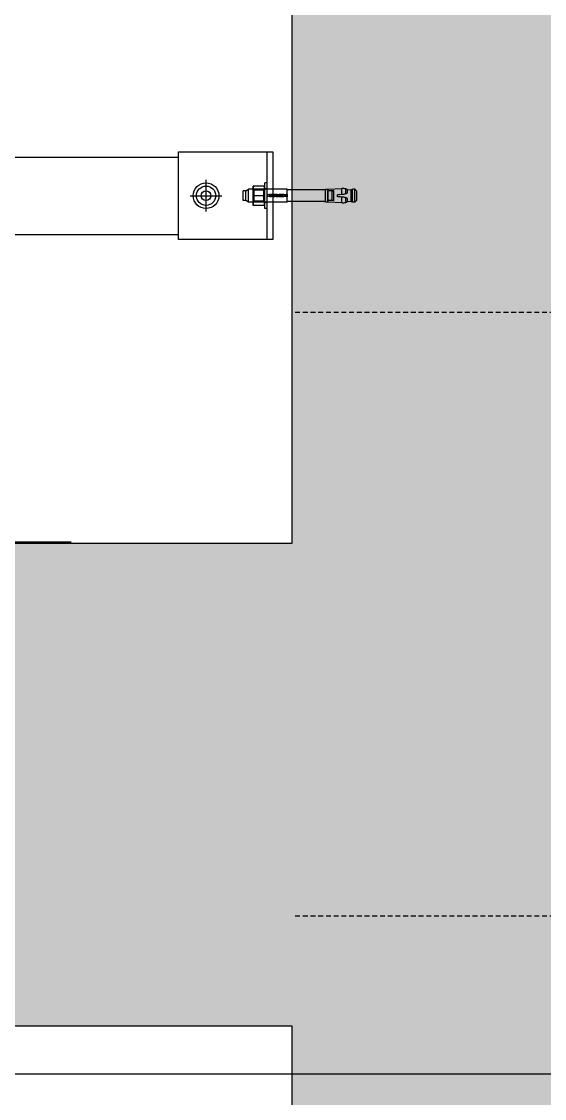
# Model space of a CAD drawing. Header units: inches. Extents: x 21 to 32698, y 13 to 3712.
# Drawn here: x 25466.7 to 25493.8, y 2553.3 to 2609.1 of the extents above; entities that cross this region are included whole.
import ezdxf

# ---------------------------------------------------------------- set-up
doc = ezdxf.new("R2010")
doc.units = ezdxf.units.IN
doc.header["$MEASUREMENT"] = 0
doc.linetypes.add('CIZGI', pattern=[0.4, 0.25, -0.15])
doc.linetypes.add('HIDDEN', pattern=[9.525, 6.35, -3.175])
for name, color, linetype, lineweight in [('Z_MİM_-KM-Gor-05', 8, 'Continuous', 25), ('Z_MİM_-KM-IRON-09', 8, 'Continuous', 25), ('Z_MİM_-KM-PATTERN-00', 8, 'Continuous', 25), ('Z_MİM_-KM-ROOF-AŞIK', 8, 'Continuous', 25), ('Z_MİM_-KM-ROOF-MERTEK', 8, 'Continuous', 25), ('Z_MİM_-KM-STEEL-09', 8, 'Continuous', 25), ('Z_MİM_-KM-STRC-CONCRETE', 8, 'Continuous', 25), ('Z_MİM_-KM-WALL-PLASTER', 8, 'Continuous', 25), ('Z_MİM_00', 8, 'Continuous', 25), ('Z_MİM_MYM_MEMBRAN_', 8, 'HIDDEN', 25)]:
    doc.layers.add(name, color=color, linetype=linetype, lineweight=lineweight)

# ---------------------------------------------------------------- blocks, each defined once
blk = doc.blocks.new('DWEW')
at = {"layer": 'Z_MİM_-KM-IRON-09'}
for p, q in [((5887.865, -1772.76), (5889.873, -1772.76)), ((5887.865, -1772.76), (5887.865, -1773.089)), ((5889.873, -1772.76), (5889.873, -1773.089)), ((5919.12, -1772.76), (5921.129, -1772.76)), ((5919.12, -1772.76), (5919.12, -1773.089)), ((5921.129, -1772.76), (5921.129, -1773.089)), ((5884.369, -1773.089), (5893.369, -1773.089)), ((5884.369, -1773.089), (5884.369, -1774.089)), ((5915.369, -1773.089), (5924.369, -1773.089)), ((5924.369, -1773.089), (5924.369, -1774.089))]:
    blk.add_line(p, q, dxfattribs=at)
at = {"layer": 'Z_MİM_-KM-IRON-09', "linetype": 'CIZGI'}
for p, q in [((5888.869, -1773.089), (5888.869, -1789.089)), ((5920.125, -1773.089), (5920.125, -1789.089))]:
    blk.add_line(p, q, dxfattribs=at)
at = {"layer": 'Z_MİM_-KM-IRON-09'}
blk.add_lwpolyline([(5893.369, -1773.089), (5893.369, -1768.457), (5898.369, -1768.457), (5898.369, -1758.457), (5910.369, -1758.457), (5910.369, -1768.457), (5915.369, -1768.457), (5915.369, -1773.089)], dxfattribs=at)
for centre in [(5888.869, -1773.427), (5920.125, -1773.427)]:
    blk.add_arc(centre, 1.206, 33.597, 146.403, dxfattribs=at)
blk = doc.blocks.new('sdewe')
at = {"layer": 'Z_MİM_-KM-ROOF-AŞIK'}
blk.add_lwpolyline([(111607.987, -7528.561), (111617.987, -7528.561), (111617.987, -7518.561), (111607.987, -7518.561)], close=True, dxfattribs=at)
at = {"layer": 'Z_MİM_-KM-ROOF-MERTEK'}
for p, q in [((111622.987, -7528.561), (111602.987, -7528.561)), ((111602.987, -7528.561), (111602.987, -7533.193)), ((111622.987, -7528.561), (111622.987, -7533.193))]:
    blk.add_line(p, q, dxfattribs=at)
at = {"layer": 'Z_MİM_-KM-IRON-09', "xscale": -1}
blk.add_blockref('DWEW', (117517.356, -5759.104), dxfattribs=at)
blk = doc.blocks.new('-KM_AL. PARAPET KAPLAMA')
at = {"layer": 'Z_MİM_-KM-Gor-05'}
for p, q in [((41.768, -11.654, 0.003), (41.663, -11.758, 0.003)), ((42.222, -11.654, 0.003), (41.768, -11.654, 0.003)), ((42.326, -11.758, 0.003), (42.222, -11.654, 0.003)), ((41.882, -12.227, 0.003), (41.641, -12.227, 0.003)), ((41.882, -12.227, 0.003), (41.641, -12.227, 0.003)), ((42.326, -11.758, 0.003), (41.663, -11.758, 0.003)), ((41.663, -11.758, 0.003), (41.663, -11.878, 0.003)), ((42.326, -11.758, 0.003), (41.663, -11.758, 0.003)), ((42.326, -11.878, 0.003), (41.663, -11.878, 0.003)), ((41.679, -11.954, 0.003), (41.663, -11.878, 0.003)), ((42.326, -11.878, 0.003), (41.663, -11.878, 0.003)), ((42.311, -11.954, 0.003), (41.679, -11.954, 0.003)), ((41.692, -12.131, 0.003), (41.679, -11.954, 0.003)), ((42.311, -11.954, 0.003), (41.679, -11.954, 0.003)), ((41.836, -12.131, 0.003), (41.692, -12.131, 0.003)), ((41.836, -12.131, 0.003), (41.692, -12.131, 0.003)), ((41.838, -12.133, 0.003), (41.836, -12.131, 0.003)), ((41.84, -12.135, 0.003), (41.838, -12.133, 0.003)), ((41.842, -12.137, 0.003), (41.84, -12.135, 0.003)), ((41.843, -12.139, 0.003), (41.842, -12.137, 0.003)), ((41.845, -12.141, 0.003), (41.843, -12.139, 0.003)), ((41.847, -12.144, 0.003), (41.845, -12.141, 0.003)), ((41.849, -12.146, 0.003), (41.847, -12.144, 0.003)), ((41.852, -12.152, 0.003), (41.849, -12.146, 0.003)), ((41.855, -12.158, 0.003), (41.852, -12.152, 0.003)), ((41.857, -12.165, 0.003), (41.855, -12.158, 0.003)), ((41.86, -12.172, 0.003), (41.857, -12.165, 0.003)), ((41.863, -12.179, 0.003), (41.86, -12.172, 0.003)), ((41.866, -12.187, 0.003), (41.863, -12.179, 0.003)), ((41.869, -12.194, 0.003), (41.866, -12.187, 0.003)), ((41.873, -12.202, 0.003), (41.869, -12.194, 0.003)), ((41.876, -12.21, 0.003), (41.873, -12.202, 0.003)), ((41.879, -12.219, 0.003), (41.876, -12.21, 0.003)), ((41.882, -12.227, 0.003), (41.879, -12.219, 0.003)), ((41.888, -12.245, 0.003), (41.882, -12.227, 0.003)), ((41.894, -12.263, 0.003), (41.888, -12.245, 0.003)), ((41.9, -12.281, 0.003), (41.894, -12.263, 0.003)), ((42.095, -12.263, 0.003), (42.089, -12.281, 0.003)), ((42.101, -12.245, 0.003), (42.095, -12.263, 0.003)), ((42.107, -12.227, 0.003), (42.101, -12.245, 0.003)), ((42.111, -12.218, 0.003), (42.107, -12.227, 0.003)), ((42.349, -12.227, 0.003), (42.107, -12.227, 0.003)), ((42.349, -12.227, 0.003), (42.107, -12.227, 0.003)), ((42.114, -12.209, 0.003), (42.111, -12.218, 0.003)), ((42.118, -12.2, 0.003), (42.114, -12.209, 0.003)), ((42.121, -12.191, 0.003), (42.118, -12.2, 0.003)), ((42.125, -12.183, 0.003), (42.121, -12.191, 0.003)), ((42.128, -12.175, 0.003), (42.125, -12.183, 0.003)), ((42.131, -12.167, 0.003), (42.128, -12.175, 0.003)), ((42.134, -12.16, 0.003), (42.131, -12.167, 0.003)), ((42.137, -12.153, 0.003), (42.134, -12.16, 0.003)), ((42.14, -12.146, 0.003), (42.137, -12.153, 0.003)), ((42.142, -12.144, 0.003), (42.14, -12.146, 0.003)), ((42.144, -12.141, 0.003), (42.142, -12.144, 0.003)), ((42.146, -12.139, 0.003), (42.144, -12.141, 0.003)), ((42.148, -12.137, 0.003), (42.146, -12.139, 0.003)), ((42.15, -12.135, 0.003), (42.148, -12.137, 0.003)), ((42.152, -12.133, 0.003), (42.15, -12.135, 0.003)), ((42.154, -12.131, 0.003), (42.152, -12.133, 0.003)), ((42.298, -12.131, 0.003), (42.154, -12.131, 0.003)), ((42.298, -12.131, 0.003), (42.154, -12.131, 0.003)), ((42.311, -11.954, 0.003), (42.298, -12.131, 0.003)), ((42.326, -11.878, 0.003), (42.311, -11.954, 0.003)), ((42.326, -11.758, 0.003), (42.326, -11.878, 0.003)), ((41.925, -12.429, 0.003), (41.626, -12.429, 0.003)), ((41.663, -13.133, 0.003), (41.626, -12.429, 0.003)), ((41.925, -12.429, 0.003), (41.626, -12.429, 0.003)), ((41.906, -12.3, 0.003), (41.9, -12.281, 0.003)), ((41.911, -12.318, 0.003), (41.906, -12.3, 0.003)), ((41.916, -12.337, 0.003), (41.911, -12.318, 0.003)), ((41.921, -12.356, 0.003), (41.916, -12.337, 0.003)), ((41.921, -12.366, 0.003), (41.921, -12.356, 0.003)), ((41.922, -12.377, 0.003), (41.921, -12.366, 0.003)), ((41.923, -12.398, 0.003), (41.922, -12.377, 0.003)), ((41.923, -12.408, 0.003), (41.923, -12.398, 0.003)), ((41.934, -12.604, 0.003), (41.923, -12.408, 0.003)), ((41.934, -12.609, 0.003), (41.934, -12.604, 0.003)), ((41.935, -12.614, 0.003), (41.934, -12.609, 0.003)), ((41.937, -12.618, 0.003), (41.935, -12.614, 0.003)), ((41.938, -12.623, 0.003), (41.937, -12.618, 0.003)), ((41.94, -12.627, 0.003), (41.938, -12.623, 0.003)), ((41.943, -12.631, 0.003), (41.94, -12.627, 0.003)), ((41.946, -12.635, 0.003), (41.943, -12.631, 0.003)), ((41.949, -12.639, 0.003), (41.946, -12.635, 0.003)), ((41.952, -12.642, 0.003), (41.949, -12.639, 0.003)), ((41.955, -12.645, 0.003), (41.952, -12.642, 0.003)), ((41.959, -12.648, 0.003), (41.955, -12.645, 0.003)), ((41.963, -12.651, 0.003), (41.959, -12.648, 0.003)), ((41.967, -12.653, 0.003), (41.963, -12.651, 0.003)), ((41.971, -12.655, 0.003), (41.967, -12.653, 0.003)), ((41.976, -12.657, 0.003), (41.971, -12.655, 0.003)), ((41.981, -12.658, 0.003), (41.976, -12.657, 0.003)), ((41.985, -12.659, 0.003), (41.981, -12.658, 0.003)), ((41.99, -12.66, 0.003), (41.985, -12.659, 0.003)), ((41.995, -12.66, 0.003), (41.99, -12.66, 0.003)), ((41.999, -12.66, 0.003), (41.995, -12.66, 0.003)), ((42.004, -12.659, 0.003), (41.999, -12.66, 0.003)), ((42.009, -12.658, 0.003), (42.004, -12.659, 0.003)), ((42.013, -12.657, 0.003), (42.009, -12.658, 0.003)), ((42.018, -12.655, 0.003), (42.013, -12.657, 0.003)), ((42.022, -12.653, 0.003), (42.018, -12.655, 0.003)), ((42.027, -12.651, 0.003), (42.022, -12.653, 0.003)), ((42.031, -12.648, 0.003), (42.027, -12.651, 0.003)), ((42.034, -12.645, 0.003), (42.031, -12.648, 0.003)), ((42.038, -12.642, 0.003), (42.034, -12.645, 0.003)), ((42.041, -12.639, 0.003), (42.038, -12.642, 0.003)), ((42.044, -12.635, 0.003), (42.041, -12.639, 0.003)), ((42.046, -12.631, 0.003), (42.044, -12.635, 0.003)), ((42.049, -12.627, 0.003), (42.046, -12.631, 0.003)), ((42.051, -12.623, 0.003), (42.049, -12.627, 0.003)), ((42.053, -12.618, 0.003), (42.051, -12.623, 0.003)), ((42.054, -12.614, 0.003), (42.053, -12.618, 0.003)), ((42.055, -12.609, 0.003), (42.054, -12.614, 0.003)), ((42.056, -12.604, 0.003), (42.055, -12.609, 0.003)), ((42.057, -12.579, 0.003), (42.056, -12.604, 0.003)), ((42.058, -12.554, 0.003), (42.057, -12.579, 0.003)), ((42.06, -12.529, 0.003), (42.058, -12.554, 0.003)), ((42.061, -12.504, 0.003), (42.06, -12.529, 0.003)), ((42.065, -12.418, 0.003), (42.061, -12.504, 0.003)), ((42.066, -12.408, 0.003), (42.065, -12.418, 0.003)), ((42.363, -12.429, 0.003), (42.065, -12.429, 0.003)), ((42.363, -12.429, 0.003), (42.065, -12.429, 0.003)), ((42.068, -12.377, 0.003), (42.066, -12.398, 0.003)), ((42.066, -12.398, 0.003), (42.066, -12.408, 0.003)), ((42.069, -12.356, 0.003), (42.068, -12.366, 0.003)), ((42.068, -12.366, 0.003), (42.068, -12.377, 0.003)), ((42.073, -12.337, 0.003), (42.069, -12.356, 0.003)), ((42.078, -12.318, 0.003), (42.073, -12.337, 0.003)), ((42.084, -12.3, 0.003), (42.078, -12.318, 0.003)), ((42.089, -12.281, 0.003), (42.084, -12.3, 0.003)), ((42.363, -12.429, 0.003), (42.326, -13.133, 0.003)), ((42.326, -13.133, 0.003), (41.663, -13.133, 0.003)), ((41.668, -13.154, 0.003), (41.668, -13.283, 0.003)), ((42.322, -13.154, 0.003), (41.668, -13.154, 0.003)), ((42.322, -13.283, 0.003), (41.668, -13.283, 0.003)), ((41.695, -13.283, 0.003), (41.695, -15.258, 0.003)), ((41.751, -12.938, 0.003), (41.745, -12.852, 0.003)), ((41.745, -12.852, 0.003), (41.745, -13.133, 0.003)), ((42.245, -12.852, 0.003), (41.745, -12.852, 0.003)), ((41.751, -12.938, 0.003), (41.751, -13.133, 0.003)), ((42.238, -12.938, 0.003), (41.751, -12.938, 0.003)), ((41.751, -13.133, 0.003), (41.751, -13.154, 0.003)), ((42.245, -12.852, 0.003), (42.238, -12.938, 0.003)), ((42.238, -12.938, 0.003), (42.238, -13.133, 0.003)), ((42.238, -13.133, 0.003), (42.238, -13.154, 0.003)), ((42.245, -12.852, 0.003), (42.245, -13.133, 0.003)), ((42.295, -13.283, 0.003), (42.295, -15.258, 0.003)), ((42.322, -13.154, 0.003), (42.322, -13.283, 0.003)), ((41.661, -15.258, 0.003), (41.661, -16.3, 0.003)), ((41.928, -15.258, 0.003), (41.661, -15.258, 0.003)), ((41.928, -15.241, 0.003), (41.928, -15.314, 0.003)), ((42.061, -15.241, 0.003), (41.928, -15.241, 0.003)), ((42.061, -15.258, 0.003), (41.928, -15.258, 0.003)), ((41.963, -15.314, 0.003), (41.928, -15.314, 0.003)), ((41.928, -15.433, 0.003), (41.928, -15.506, 0.003)), ((41.963, -15.433, 0.003), (41.928, -15.433, 0.003)), ((42.061, -15.506, 0.003), (41.928, -15.506, 0.003)), ((41.928, -15.521, 0.003), (41.928, -15.594, 0.003)), ((42.061, -15.521, 0.003), (41.928, -15.521, 0.003)), ((42.061, -15.594, 0.003), (41.928, -15.594, 0.003)), ((41.928, -15.608, 0.003), (41.928, -15.681, 0.003)), ((42.061, -15.608, 0.003), (41.928, -15.608, 0.003)), ((41.953, -15.258, 0.003), (41.953, -16.3, 0.003)), ((41.963, -15.314, 0.003), (41.963, -15.433, 0.003)), ((42.024, -15.314, 0.003), (42.024, -15.433, 0.003)), ((42.061, -15.314, 0.003), (42.024, -15.314, 0.003)), ((42.061, -15.433, 0.003), (42.024, -15.433, 0.003)), ((42.036, -15.258, 0.003), (42.036, -16.3, 0.003)), ((42.061, -15.241, 0.003), (42.061, -15.314, 0.003)), ((42.328, -15.258, 0.003), (42.061, -15.258, 0.003)), ((42.061, -15.433, 0.003), (42.061, -15.506, 0.003)), ((42.061, -15.521, 0.003), (42.061, -15.594, 0.003)), ((42.061, -15.608, 0.003), (42.061, -15.83, 0.003)), ((42.328, -15.258, 0.003), (42.328, -16.3, 0.003)), ((42.002, -15.681, 0.003), (41.928, -15.681, 0.003)), ((41.928, -15.782, 0.003), (41.928, -16.067, 0.003)), ((41.987, -15.782, 0.003), (41.928, -15.782, 0.003)), ((41.987, -16.067, 0.003), (41.928, -16.067, 0.003)), ((41.928, -16.081, 0.003), (41.928, -16.154, 0.003)), ((42.061, -16.081, 0.003), (41.928, -16.081, 0.003)), ((42.061, -16.154, 0.003), (41.928, -16.154, 0.003)), ((41.987, -15.782, 0.003), (41.987, -15.888, 0.003)), ((42.061, -15.888, 0.003), (41.987, -15.888, 0.003)), ((41.987, -15.961, 0.003), (41.987, -16.067, 0.003)), ((42.061, -15.961, 0.003), (41.987, -15.961, 0.003)), ((42.002, -15.681, 0.003), (42.002, -15.83, 0.003)), ((42.061, -15.83, 0.003), (42.002, -15.83, 0.003)), ((42.061, -15.888, 0.003), (42.061, -15.961, 0.003)), ((42.061, -16.081, 0.003), (42.061, -16.154, 0.003)), ((41.328, -16.3, 0.003), (41.328, -16.425, 0.003)), ((42.661, -16.3, 0.003), (41.328, -16.3, 0.003)), ((42.661, -16.425, 0.003), (41.328, -16.425, 0.003)), ((42.495, -16.425, 0.003), (41.495, -16.425, 0.003)), ((41.495, -16.425, 0.003), (41.495, -17.021, 0.003)), ((41.519, -16.448, 0.003), (41.495, -16.453, 0.003)), ((41.519, -16.448, 0.003), (41.495, -16.453, 0.003)), ((41.544, -16.443, 0.003), (41.519, -16.448, 0.003)), ((41.544, -16.443, 0.003), (41.519, -16.448, 0.003)), ((41.567, -16.44, 0.003), (41.544, -16.443, 0.003)), ((41.567, -16.44, 0.003), (41.544, -16.443, 0.003)), ((41.59, -16.436, 0.003), (41.567, -16.44, 0.003)), ((41.59, -16.436, 0.003), (41.567, -16.44, 0.003)), ((41.613, -16.433, 0.003), (41.59, -16.436, 0.003)), ((41.613, -16.433, 0.003), (41.59, -16.436, 0.003)), ((41.635, -16.431, 0.003), (41.613, -16.433, 0.003)), ((41.635, -16.431, 0.003), (41.613, -16.433, 0.003)), ((41.657, -16.429, 0.003), (41.635, -16.431, 0.003)), ((41.657, -16.429, 0.003), (41.635, -16.431, 0.003)), ((41.641, -16.3, 0.003), (41.641, -16.425, 0.003)), ((41.679, -16.427, 0.003), (41.657, -16.429, 0.003)), ((41.679, -16.427, 0.003), (41.657, -16.429, 0.003)), ((41.661, -16.3, 0.003), (41.661, -17.021, 0.003)), ((41.706, -16.468, 0.003), (41.663, -16.425, 0.003)), ((41.701, -16.426, 0.003), (41.679, -16.427, 0.003)), ((41.701, -16.426, 0.003), (41.679, -16.427, 0.003)), ((41.723, -16.425, 0.003), (41.701, -16.426, 0.003)), ((41.723, -16.425, 0.003), (41.701, -16.426, 0.003)), ((41.706, -16.468, 0.003), (41.706, -16.978, 0.003)), ((42.283, -16.468, 0.003), (41.706, -16.468, 0.003)), ((41.745, -16.425, 0.003), (41.723, -16.425, 0.003)), ((41.745, -16.425, 0.003), (41.723, -16.425, 0.003)), ((41.767, -16.425, 0.003), (41.745, -16.425, 0.003)), ((41.769, -16.425, 0.003), (41.745, -16.425, 0.003)), ((41.788, -16.426, 0.003), (41.767, -16.425, 0.003)), ((41.793, -16.426, 0.003), (41.769, -16.425, 0.003)), ((41.81, -16.427, 0.003), (41.788, -16.426, 0.003)), ((41.817, -16.427, 0.003), (41.793, -16.426, 0.003)), ((41.832, -16.429, 0.003), (41.81, -16.427, 0.003)), ((41.841, -16.429, 0.003), (41.817, -16.427, 0.003)), ((41.854, -16.431, 0.003), (41.832, -16.429, 0.003)), ((41.865, -16.432, 0.003), (41.841, -16.429, 0.003)), ((41.877, -16.433, 0.003), (41.854, -16.431, 0.003)), ((41.89, -16.435, 0.003), (41.865, -16.432, 0.003)), ((41.899, -16.436, 0.003), (41.877, -16.433, 0.003)), ((41.915, -16.438, 0.003), (41.89, -16.435, 0.003)), ((41.922, -16.44, 0.003), (41.899, -16.436, 0.003)), ((41.941, -16.443, 0.003), (41.915, -16.438, 0.003)), ((41.946, -16.443, 0.003), (41.922, -16.44, 0.003)), ((41.967, -16.447, 0.003), (41.941, -16.443, 0.003)), ((41.97, -16.448, 0.003), (41.946, -16.443, 0.003)), ((42.036, -16.3, 0.003), (41.953, -16.3, 0.003)), ((41.995, -16.453, 0.003), (41.967, -16.447, 0.003)), ((41.995, -16.453, 0.003), (41.97, -16.448, 0.003)), ((42.033, -16.445, 0.003), (41.995, -16.453, 0.003)), ((42.022, -16.447, 0.003), (41.995, -16.453, 0.003)), ((41.995, -16.453, 0.003), (41.995, -16.993, 0.003)), ((41.995, -16.453, 0.003), (41.995, -16.993, 0.003)), ((42.048, -16.443, 0.003), (42.022, -16.447, 0.003)), ((42.07, -16.439, 0.003), (42.033, -16.445, 0.003)), ((42.074, -16.438, 0.003), (42.048, -16.443, 0.003)), ((42.106, -16.434, 0.003), (42.07, -16.439, 0.003)), ((42.099, -16.435, 0.003), (42.074, -16.438, 0.003)), ((42.124, -16.432, 0.003), (42.099, -16.435, 0.003)), ((42.141, -16.43, 0.003), (42.106, -16.434, 0.003)), ((42.148, -16.429, 0.003), (42.124, -16.432, 0.003)), ((42.176, -16.427, 0.003), (42.141, -16.43, 0.003)), ((42.172, -16.427, 0.003), (42.148, -16.429, 0.003)), ((42.196, -16.426, 0.003), (42.172, -16.427, 0.003)), ((42.21, -16.426, 0.003), (42.176, -16.427, 0.003)), ((42.22, -16.425, 0.003), (42.196, -16.426, 0.003)), ((42.245, -16.425, 0.003), (42.21, -16.426, 0.003)), ((42.245, -16.425, 0.003), (42.22, -16.425, 0.003)), ((42.267, -16.425, 0.003), (42.245, -16.425, 0.003)), ((42.267, -16.425, 0.003), (42.245, -16.425, 0.003)), ((42.288, -16.426, 0.003), (42.267, -16.425, 0.003)), ((42.288, -16.426, 0.003), (42.267, -16.425, 0.003)), ((42.326, -16.425, 0.003), (42.283, -16.468, 0.003)), ((42.283, -16.468, 0.003), (42.283, -16.978, 0.003)), ((42.31, -16.427, 0.003), (42.288, -16.426, 0.003)), ((42.31, -16.427, 0.003), (42.288, -16.426, 0.003)), ((42.332, -16.429, 0.003), (42.31, -16.427, 0.003)), ((42.332, -16.429, 0.003), (42.31, -16.427, 0.003)), ((42.328, -16.3, 0.003), (42.328, -17.021, 0.003)), ((42.354, -16.431, 0.003), (42.332, -16.429, 0.003)), ((42.354, -16.431, 0.003), (42.332, -16.429, 0.003)), ((42.349, -16.3, 0.003), (42.349, -16.425, 0.003)), ((42.377, -16.433, 0.003), (42.354, -16.431, 0.003)), ((42.377, -16.433, 0.003), (42.354, -16.431, 0.003)), ((42.399, -16.436, 0.003), (42.377, -16.433, 0.003)), ((42.399, -16.436, 0.003), (42.377, -16.433, 0.003)), ((42.422, -16.44, 0.003), (42.399, -16.436, 0.003)), ((42.422, -16.44, 0.003), (42.399, -16.436, 0.003)), ((42.446, -16.443, 0.003), (42.422, -16.44, 0.003)), ((42.446, -16.443, 0.003), (42.422, -16.44, 0.003)), ((42.47, -16.448, 0.003), (42.446, -16.443, 0.003)), ((42.47, -16.448, 0.003), (42.446, -16.443, 0.003)), ((42.495, -16.453, 0.003), (42.47, -16.448, 0.003)), ((42.495, -16.453, 0.003), (42.47, -16.448, 0.003)), ((42.495, -16.425, 0.003), (42.495, -17.021, 0.003)), ((42.661, -16.3, 0.003), (42.661, -16.425, 0.003)), ((41.519, -16.998, 0.003), (41.495, -16.993, 0.003)), ((41.533, -17.001, 0.003), (41.495, -16.993, 0.003)), ((42.495, -17.021, 0.003), (41.495, -17.021, 0.003)), ((41.544, -17.002, 0.003), (41.519, -16.998, 0.003)), ((41.57, -17.007, 0.003), (41.533, -17.001, 0.003)), ((41.567, -17.006, 0.003), (41.544, -17.002, 0.003)), ((41.59, -17.01, 0.003), (41.567, -17.006, 0.003)), ((41.606, -17.012, 0.003), (41.57, -17.007, 0.003)), ((41.613, -17.013, 0.003), (41.59, -17.01, 0.003)), ((41.641, -17.016, 0.003), (41.606, -17.012, 0.003)), ((41.635, -17.015, 0.003), (41.613, -17.013, 0.003)), ((41.657, -17.017, 0.003), (41.635, -17.015, 0.003)), ((41.676, -17.019, 0.003), (41.641, -17.016, 0.003)), ((41.679, -17.019, 0.003), (41.657, -17.017, 0.003)), ((41.661, -17.021, 0.003), (41.661, -17.267, 0.003)), ((42.328, -17.267, 0.003), (41.661, -17.267, 0.003)), ((41.741, -17.404, 0.003), (41.661, -17.267, 0.003)), ((42.328, -17.267, 0.003), (41.661, -17.267, 0.003)), ((41.706, -16.978, 0.003), (41.663, -17.021, 0.003)), ((41.71, -17.02, 0.003), (41.676, -17.019, 0.003)), ((41.701, -17.02, 0.003), (41.679, -17.019, 0.003)), ((41.723, -17.021, 0.003), (41.701, -17.02, 0.003)), ((42.283, -16.978, 0.003), (41.706, -16.978, 0.003)), ((41.745, -17.021, 0.003), (41.71, -17.02, 0.003)), ((41.745, -17.021, 0.003), (41.723, -17.021, 0.003)), ((41.767, -17.021, 0.003), (41.745, -17.021, 0.003)), ((41.767, -17.021, 0.003), (41.745, -17.021, 0.003)), ((41.788, -17.02, 0.003), (41.767, -17.021, 0.003)), ((41.788, -17.02, 0.003), (41.767, -17.021, 0.003)), ((41.81, -17.019, 0.003), (41.788, -17.02, 0.003)), ((41.81, -17.019, 0.003), (41.788, -17.02, 0.003)), ((41.832, -17.017, 0.003), (41.81, -17.019, 0.003)), ((41.832, -17.017, 0.003), (41.81, -17.019, 0.003)), ((41.854, -17.015, 0.003), (41.832, -17.017, 0.003)), ((41.854, -17.015, 0.003), (41.832, -17.017, 0.003)), ((41.877, -17.013, 0.003), (41.854, -17.015, 0.003)), ((41.877, -17.013, 0.003), (41.854, -17.015, 0.003)), ((41.899, -17.01, 0.003), (41.877, -17.013, 0.003)), ((41.899, -17.01, 0.003), (41.877, -17.013, 0.003)), ((41.922, -17.006, 0.003), (41.899, -17.01, 0.003)), ((41.922, -17.006, 0.003), (41.899, -17.01, 0.003)), ((41.946, -17.002, 0.003), (41.922, -17.006, 0.003)), ((41.946, -17.002, 0.003), (41.922, -17.006, 0.003)), ((41.97, -16.998, 0.003), (41.946, -17.002, 0.003)), ((41.97, -16.998, 0.003), (41.946, -17.002, 0.003)), ((41.995, -16.993, 0.003), (41.97, -16.998, 0.003)), ((41.995, -16.993, 0.003), (41.97, -16.998, 0.003)), ((42.019, -16.998, 0.003), (41.995, -16.993, 0.003)), ((42.019, -16.998, 0.003), (41.995, -16.993, 0.003)), ((42.044, -17.002, 0.003), (42.019, -16.998, 0.003)), ((42.044, -17.002, 0.003), (42.019, -16.998, 0.003)), ((42.067, -17.006, 0.003), (42.044, -17.002, 0.003)), ((42.067, -17.006, 0.003), (42.044, -17.002, 0.003)), ((42.09, -17.01, 0.003), (42.067, -17.006, 0.003)), ((42.09, -17.01, 0.003), (42.067, -17.006, 0.003)), ((42.113, -17.013, 0.003), (42.09, -17.01, 0.003)), ((42.113, -17.013, 0.003), (42.09, -17.01, 0.003)), ((42.135, -17.015, 0.003), (42.113, -17.013, 0.003)), ((42.135, -17.015, 0.003), (42.113, -17.013, 0.003)), ((42.157, -17.017, 0.003), (42.135, -17.015, 0.003)), ((42.157, -17.017, 0.003), (42.135, -17.015, 0.003)), ((42.179, -17.019, 0.003), (42.157, -17.017, 0.003)), ((42.179, -17.019, 0.003), (42.157, -17.017, 0.003)), ((42.201, -17.02, 0.003), (42.179, -17.019, 0.003)), ((42.201, -17.02, 0.003), (42.179, -17.019, 0.003)), ((42.223, -17.021, 0.003), (42.201, -17.02, 0.003)), ((42.223, -17.021, 0.003), (42.201, -17.02, 0.003)), ((42.245, -17.021, 0.003), (42.223, -17.021, 0.003)), ((42.245, -17.021, 0.003), (42.223, -17.021, 0.003)), ((42.267, -17.021, 0.003), (42.245, -17.021, 0.003)), ((42.267, -17.021, 0.003), (42.245, -17.021, 0.003)), ((42.328, -17.267, 0.003), (42.249, -17.404, 0.003)), ((42.288, -17.02, 0.003), (42.267, -17.021, 0.003)), ((42.288, -17.02, 0.003), (42.267, -17.021, 0.003)), ((42.326, -17.021, 0.003), (42.283, -16.978, 0.003)), ((42.31, -17.019, 0.003), (42.288, -17.02, 0.003)), ((42.31, -17.019, 0.003), (42.288, -17.02, 0.003)), ((42.332, -17.017, 0.003), (42.31, -17.019, 0.003)), ((42.332, -17.017, 0.003), (42.31, -17.019, 0.003)), ((42.328, -17.021, 0.003), (42.328, -17.267, 0.003)), ((42.354, -17.015, 0.003), (42.332, -17.017, 0.003)), ((42.354, -17.015, 0.003), (42.332, -17.017, 0.003)), ((42.377, -17.013, 0.003), (42.354, -17.015, 0.003)), ((42.377, -17.013, 0.003), (42.354, -17.015, 0.003)), ((42.399, -17.01, 0.003), (42.377, -17.013, 0.003)), ((42.399, -17.01, 0.003), (42.377, -17.013, 0.003)), ((42.422, -17.006, 0.003), (42.399, -17.01, 0.003)), ((42.422, -17.006, 0.003), (42.399, -17.01, 0.003)), ((42.446, -17.002, 0.003), (42.422, -17.006, 0.003)), ((42.446, -17.002, 0.003), (42.422, -17.006, 0.003)), ((42.47, -16.998, 0.003), (42.446, -17.002, 0.003)), ((42.47, -16.998, 0.003), (42.446, -17.002, 0.003)), ((42.495, -16.993, 0.003), (42.47, -16.998, 0.003)), ((42.495, -16.993, 0.003), (42.47, -16.998, 0.003)), ((42.249, -17.404, 0.003), (41.741, -17.404, 0.003)), ((41.741, -17.404, 0.003), (41.741, -17.55, 0.003)), ((42.249, -17.404, 0.003), (41.741, -17.404, 0.003)), ((42.249, -17.55, 0.003), (41.741, -17.55, 0.003)), ((42.249, -17.404, 0.003), (42.249, -17.55, 0.003)), ((41.995, -20.283, 0.003), (41.995, -18.649, 0.003)), ((42.812, -19.466, 0.003), (41.178, -19.466, 0.003))]:
    blk.add_line(p, q, dxfattribs=at)
for radius in [0.667, 0.5, 0.254]:
    blk.add_circle((41.995, -19.466, 0.003), radius, dxfattribs=at)
for centre, radius, start, end in [((43.929, -12.495, 0.003), 2.304, 173.3311, 178.3584), ((41.806, -12.252, 0.003), 0.167, 133.0605, 171.2863), ((42.184, -12.252, 0.003), 0.167, 8.7137, 46.9395), ((40.06, -12.495, 0.003), 2.304, 1.6416, 6.6689)]:
    blk.add_arc(centre, radius, start, end, dxfattribs=at)
at = {"layer": 'Z_MİM_-KM-IRON-09', "elevation": 0.014}
for points in [[(44.261, -16), (44.261, -20.898), (39.729, -20.898), (39.729, -16)], [(44.261, -16), (44.261, -16.3), (39.729, -16.3), (39.729, -16)]]:
    blk.add_lwpolyline(points, close=True, dxfattribs=at)
at = {"layer": 'Z_MİM_-KM-STEEL-09'}
for p, q in [((40.006, -33.8, -0.007), (40.006, -20.898, 0.002)), ((44.006, -31.8, -0.005), (44.006, -20.898, 0.002))]:
    blk.add_line(p, q, dxfattribs=at)
blk = doc.blocks.new('-KM_Çatı A Kesiti')
blk.add_blockref('-KM_AL. PARAPET KAPLAMA', (10.007, 0))
at = {"layer": 'Z_MİM_-KM-ROOF-AŞIK'}
blk.add_blockref('sdewe', (-111539.183, 7533.193), dxfattribs=at)

msp = doc.modelspace()

# ---------------------------------------------------------------- hatches: boundary and pattern name
at = {"layer": 'Z_MİM_-KM-PATTERN-00', "ltscale": 1.5}
msp.add_hatch(color=256, dxfattribs=at).paths.add_polyline_path([(25479.714, 921.784), (25495.714, 921.784), (25495.714, 2642.084), (25480.714, 2642.084), (25480.714, 2582.084), (25435.714, 2582.084), (25435.714, 2557.084), (25480.714, 2557.084), (25480.714, 2127.083), (25435.714, 2127.083), (25435.714, 2102.083), (25480.714, 2102.083), (25480.714, 1882.084), (25435.714, 1882.084), (25435.714, 1857.084), (25480.714, 1857.084), (25480.714, 1662.084), (25435.714, 1662.084), (25435.714, 1637.084), (25479.714, 1637.084), (25479.714, 1037.083), (25435.714, 1037.083), (25435.714, 1012.083), (25479.714, 1012.083)])

# ---------------------------------------------------------------- linework, layer by layer
at = {"layer": 'Z_MİM_-KM-STRC-CONCRETE'}
msp.add_lwpolyline([(25480.714, 1882.084), (25480.714, 2102.083), (25435.714, 2102.083), (25435.714, 2127.083), (25480.714, 2127.083), (25480.714, 2557.084), (25435.714, 2557.084), (25435.714, 2582.084), (25480.714, 2582.084), (25480.714, 2642.084), (25495.714, 2642.084), (25495.714, 2582.084), (25495.714, 2582.084), (25495.714, 1012.083)], dxfattribs=at)
at = {"layer": 'Z_MİM_-KM-WALL-PLASTER'}
msp.add_lwpolyline([(25499.714, 2554.584), (25433.214, 2554.584), (25433.214, 2584.584)], dxfattribs=at)
at = {"layer": 'Z_MİM_MYM_MEMBRAN_', "ltscale": 20, "const_width": 0.08, "elevation": 0.008}
msp.add_lwpolyline([(25460.511, 2601.76), (25460.625, 2600.938), (25460.681, 2598.241), (25461.52, 2598.198, -0.027357), (25461.676, 2597.942), (25464.051, 2582.136), (25469.265, 2582.136)], format="xyb", dxfattribs=at)

# ---------------------------------------------------------------- block references
at = {"layer": 'Z_MİM_00', "rotation": 270}
msp.add_blockref('-KM_Çatı A Kesiti', (25495.714, 2652.084), dxfattribs=at)

doc.saveas('drawing.dxf')
